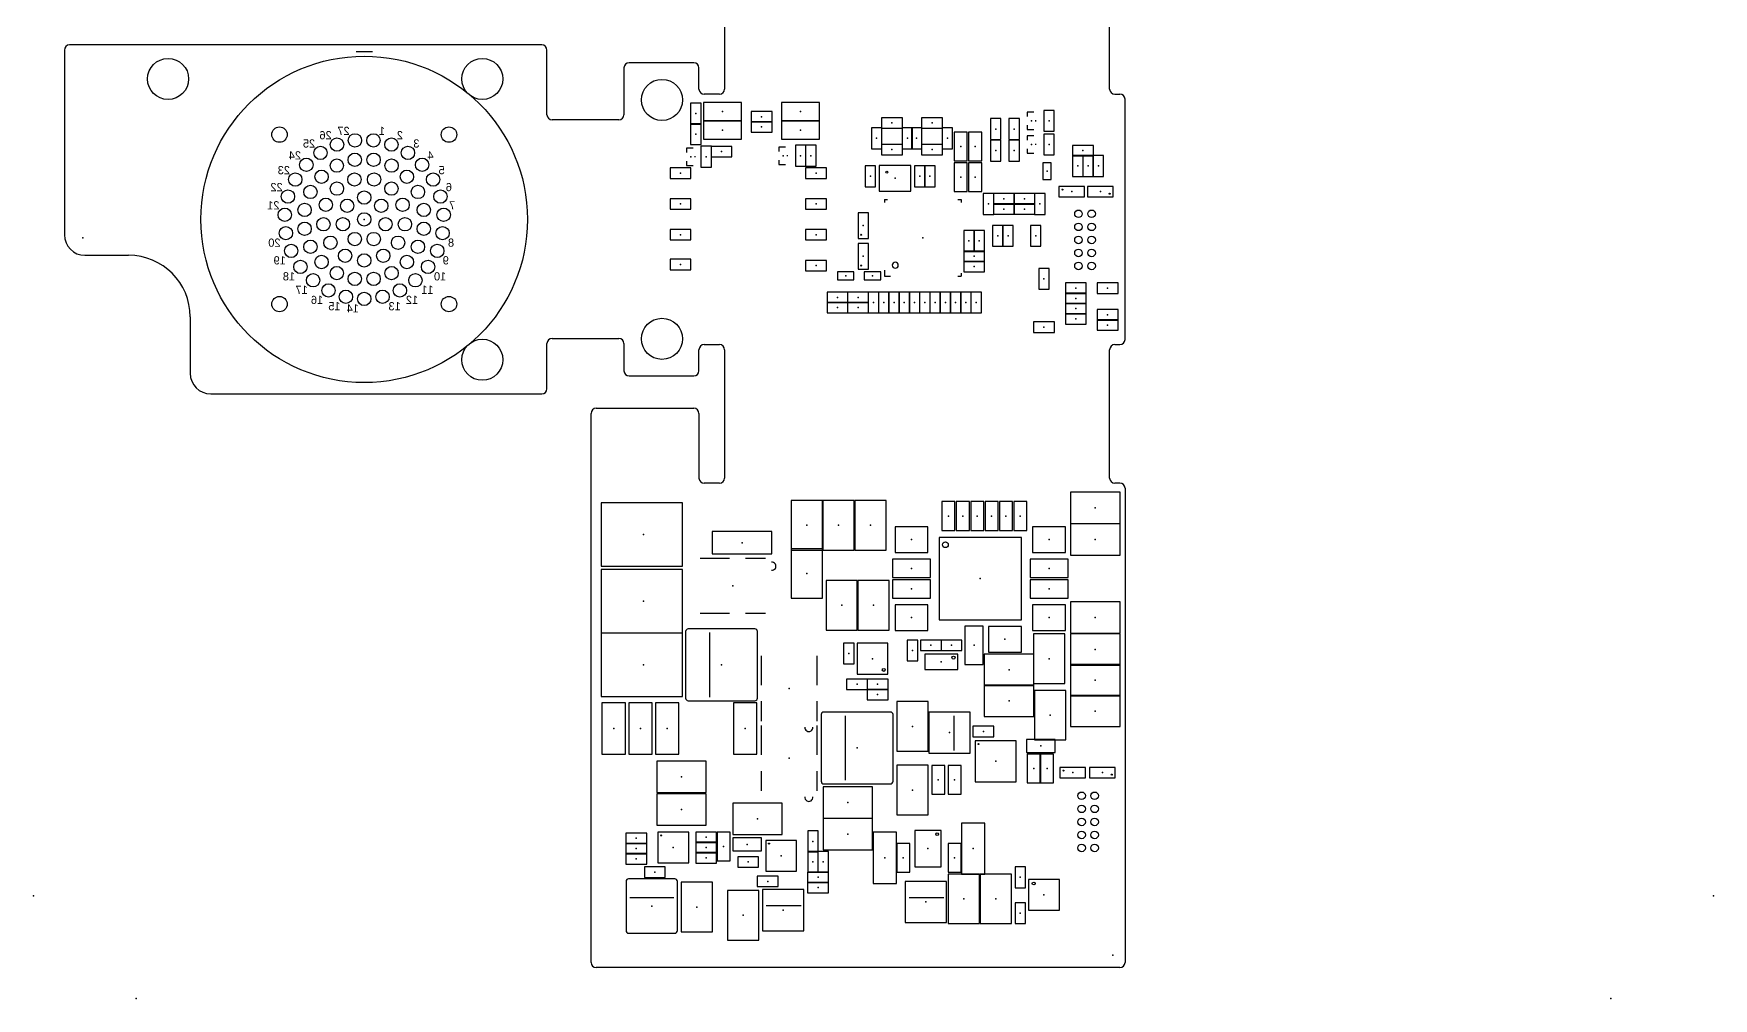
# Model space of a CAD drawing. Extents: x 5 to 169, y 5 to 191.
# Drawn here: x 5 to 168.6, y 5 to 99 of the extents above; entities that cross this region are included whole.
import ezdxf

# ---------------------------------------------------------------- set-up
doc = ezdxf.new("R2010")
doc.units = 0
for name, color, linetype in [('17', 82, 'CONTINUOUS'), ('20', 7, 'CONTINUOUS'), ('22', 253, 'CONTINUOUS'), ('24', 7, 'CONTINUOUS')]:
    doc.layers.add(name, color=color, linetype=linetype)

# ---------------------------------------------------------------- blocks, each defined once
blk = doc.blocks.new('ROUNDP')
blk.add_circle((0, 0), 0.5)

msp = doc.modelspace()

# ---------------------------------------------------------------- linework, layer by layer
at = {"layer": '20'}
for p, q in [((72.3, 102.1), (72.3, 93.6)), ((109.8, 93.6), (109.8, 102.1)), ((8, 97.4), (8, 79.4)), ((54.5, 97.9), (8.5, 97.9)), ((55, 91.1), (55, 97.4)), ((62.5, 95.658), (62.5, 91.1)), ((69.3, 96.158), (63, 96.158)), ((69.8, 93.6), (69.8, 95.658)), ((71.8, 93.1), (70.3, 93.1)), ((110.3, 93.1), (110.8, 93.1)), ((111.3, 69.2), (111.3, 92.6)), ((62, 90.6), (55.5, 90.6)), ((10, 77.4), (14.252, 77.4)), ((20.252, 71.4), (20.252, 65.9)), ((55, 64.4), (55, 68.8)), ((55.5, 69.3), (62, 69.3)), ((62.5, 68.8), (62.5, 66.142)), ((69.8, 66.142), (69.8, 68.2)), ((70.3, 68.7), (71.8, 68.7)), ((72.3, 68.2), (72.3, 55.7)), ((109.8, 55.7), (109.8, 68.2)), ((110.3, 68.7), (110.8, 68.7)), ((63, 65.642), (69.3, 65.642)), ((22.252, 63.9), (54.5, 63.9)), ((59.8, 62.5), (69.3, 62.5)), ((59.3, 8.5), (59.3, 62)), ((69.8, 62), (69.8, 55.7)), ((71.8, 55.2), (70.3, 55.2)), ((110.8, 55.2), (110.3, 55.2)), ((111.3, 54.7), (111.3, 8.5)), ((110.8, 8), (59.8, 8))]:
    msp.add_line(p, q, dxfattribs=at)
for centre, radius in [((18.1, 94.578), 2), ((48.7, 94.578), 2), ((66.2, 92.538), 2), ((106.765, 81.44), 0.37), ((108.035, 81.44), 0.37), ((106.765, 80.17), 0.37), ((108.035, 80.17), 0.37), ((106.765, 78.9), 0.37), ((108.035, 78.9), 0.37), ((106.765, 77.63), 0.37), ((108.035, 77.63), 0.37), ((106.765, 76.36), 0.37), ((108.035, 76.36), 0.37), ((66.2, 69.262), 2), ((48.7, 67.222), 2), ((107.065, 24.74), 0.37), ((108.335, 24.74), 0.37), ((107.065, 23.47), 0.37), ((108.335, 23.47), 0.37), ((107.065, 22.2), 0.37), ((107.065, 20.93), 0.37), ((108.335, 22.2), 0.37), ((108.335, 20.93), 0.37), ((107.065, 19.66), 0.37), ((108.335, 19.66), 0.37)]:
    msp.add_circle(centre, radius, dxfattribs=at)
for centre, radius, start, end in [((8.5, 97.4), 0.5, 90, 180), ((54.5, 97.4), 0.5, 0, 90), ((63, 95.658), 0.5, 90, 180), ((69.3, 95.658), 0.5, 0, 90), ((70.3, 93.6), 0.5, 180, 270), ((71.8, 93.6), 0.5, 270, 0), ((110.3, 93.6), 0.5, 180, 270), ((110.8, 92.6), 0.5, 0, 90), ((55.5, 91.1), 0.5, 180, 270), ((62, 91.1), 0.5, 270, 0), ((10, 79.4), 2, 180, 270), ((14.252, 71.4), 6, 0, 90), ((55.5, 68.8), 0.5, 90, 180), ((62, 68.8), 0.5, 0, 90), ((110.8, 69.2), 0.5, 270, 0), ((70.3, 68.2), 0.5, 90, 180), ((71.8, 68.2), 0.5, 0, 90), ((110.3, 68.2), 0.5, 90, 180), ((22.252, 65.9), 2, 180, 270), ((63, 66.142), 0.5, 180, 270), ((69.3, 66.142), 0.5, 270, 0), ((54.5, 64.4), 0.5, 270, 0), ((59.8, 62), 0.5, 90, 180), ((69.3, 62), 0.5, 0, 90), ((70.3, 55.7), 0.5, 180, 270), ((71.8, 55.7), 0.5, 270, 0), ((110.3, 55.7), 0.5, 180, 270), ((110.8, 54.7), 0.5, 0, 90), ((59.8, 8.5), 0.5, 180, 270), ((110.8, 8.5), 0.5, 270, 0)]:
    msp.add_arc(centre, radius, start, end, dxfattribs=at)
at = {"layer": '22'}
for p, q in [((38, 97.215), (36.4, 97.215)), ((68.992, 92.216), (68.992, 90.184)), ((70.008, 92.216), (68.992, 92.216)), ((70.008, 90.184), (70.008, 92.216)), ((73.9542, 92.289), (70.2458, 92.289)), ((70.2458, 92.289), (70.2458, 90.511)), ((73.9542, 90.511), (73.9542, 92.289)), ((81.5542, 92.289), (77.8458, 92.289)), ((77.8458, 92.289), (77.8458, 90.511)), ((81.5542, 90.511), (81.5542, 92.289)), ((70.008, 90.216), (68.992, 90.216)), ((68.992, 90.216), (68.992, 88.184)), ((68.992, 90.184), (70.008, 90.184)), ((70.008, 88.184), (70.008, 90.216)), ((70.2458, 90.511), (73.9542, 90.511)), ((73.9542, 90.489), (70.2458, 90.489)), ((70.2458, 90.489), (70.2458, 88.711)), ((73.9542, 88.711), (73.9542, 90.489)), ((76.916, 91.408), (74.884, 91.408)), ((74.884, 91.408), (74.884, 90.392)), ((76.916, 90.408), (74.884, 90.408)), ((74.884, 90.408), (74.884, 89.392)), ((74.884, 90.392), (76.916, 90.392)), ((76.916, 90.392), (76.916, 91.408)), ((76.916, 89.392), (76.916, 90.408)), ((77.8458, 90.511), (81.5542, 90.511)), ((81.5542, 90.489), (77.8458, 90.489)), ((77.8458, 90.489), (77.8458, 88.711)), ((81.5542, 88.711), (81.5542, 90.489)), ((89.616, 90.808), (87.584, 90.808)), ((87.584, 90.808), (87.584, 89.792)), ((89.616, 89.792), (89.616, 90.808)), ((93.516, 90.808), (91.484, 90.808)), ((91.484, 90.808), (91.484, 89.792)), ((93.516, 89.792), (93.516, 90.808)), ((98.192, 90.716), (98.192, 88.684)), ((99.208, 90.716), (98.192, 90.716)), ((99.208, 88.684), (99.208, 90.716)), ((101.008, 90.716), (99.992, 90.716)), ((99.992, 90.716), (99.992, 88.684)), ((101.008, 88.684), (101.008, 90.716)), ((102.425, 91.35), (101.775, 91.35)), ((101.775, 91.35), (101.775, 90.918)), ((101.775, 90.082), (101.775, 89.65)), ((102.625, 90.448), (102.625, 90.552)), ((104.408, 91.516), (103.392, 91.516)), ((103.392, 91.516), (103.392, 89.484)), ((104.408, 89.484), (104.408, 91.516)), ((70.2458, 88.711), (73.9542, 88.711)), ((74.884, 89.392), (76.916, 89.392)), ((77.8458, 88.711), (81.5542, 88.711)), ((87.608, 89.816), (86.592, 89.816)), ((86.592, 89.816), (86.592, 87.784)), ((87.584, 89.792), (89.616, 89.792)), ((87.608, 87.784), (87.608, 89.816)), ((89.592, 89.816), (89.592, 87.784)), ((90.608, 89.816), (89.592, 89.816)), ((91.508, 89.816), (90.492, 89.816)), ((90.492, 89.816), (90.492, 87.784)), ((90.608, 87.784), (90.608, 89.816)), ((91.484, 89.792), (93.516, 89.792)), ((91.508, 87.784), (91.508, 89.816)), ((93.492, 89.816), (93.492, 87.784)), ((94.508, 89.816), (93.492, 89.816)), ((94.508, 87.784), (94.508, 89.816)), ((94.665, 89.397), (94.665, 86.603)), ((95.935, 89.397), (94.665, 89.397)), ((95.935, 86.603), (95.935, 89.397)), ((96.065, 89.397), (96.065, 86.603)), ((97.335, 89.397), (96.065, 89.397)), ((97.335, 86.603), (97.335, 89.397)), ((98.192, 88.684), (99.208, 88.684)), ((98.192, 88.616), (98.192, 86.584)), ((99.208, 88.616), (98.192, 88.616)), ((99.208, 86.584), (99.208, 88.616)), ((99.992, 88.684), (101.008, 88.684)), ((99.992, 88.616), (99.992, 86.584)), ((101.008, 88.616), (99.992, 88.616)), ((101.008, 86.584), (101.008, 88.616)), ((101.775, 89.65), (102.425, 89.65)), ((102.425, 89.05), (101.775, 89.05)), ((101.775, 89.05), (101.775, 88.618)), ((103.392, 89.484), (104.408, 89.484)), ((104.408, 89.216), (103.392, 89.216)), ((103.392, 89.216), (103.392, 87.184)), ((104.408, 87.184), (104.408, 89.216)), ((69.225, 87.85), (68.575, 87.85)), ((68.575, 87.85), (68.575, 87.418)), ((68.992, 88.184), (70.008, 88.184)), ((69.425, 86.948), (69.425, 87.052)), ((71.008, 88.016), (69.992, 88.016)), ((69.992, 88.016), (69.992, 85.984)), ((73.016, 88.008), (70.984, 88.008)), ((70.984, 88.008), (70.984, 86.992)), ((70.984, 86.992), (73.016, 86.992)), ((71.008, 85.984), (71.008, 88.016)), ((73.016, 86.992), (73.016, 88.008)), ((78.225, 87.95), (77.575, 87.95)), ((77.575, 87.95), (77.575, 87.518)), ((78.425, 87.048), (78.425, 87.152)), ((80.208, 88.116), (79.192, 88.116)), ((79.192, 88.116), (79.192, 86.084)), ((81.208, 88.116), (80.192, 88.116)), ((80.192, 88.116), (80.192, 86.084)), ((80.208, 86.084), (80.208, 88.116)), ((81.208, 86.084), (81.208, 88.116)), ((86.592, 87.784), (87.608, 87.784)), ((89.616, 88.208), (87.584, 88.208)), ((87.584, 88.208), (87.584, 87.192)), ((87.584, 87.192), (89.616, 87.192)), ((89.592, 87.784), (90.608, 87.784)), ((89.616, 87.192), (89.616, 88.208)), ((90.492, 87.784), (91.508, 87.784)), ((93.516, 88.208), (91.484, 88.208)), ((91.484, 88.208), (91.484, 87.192)), ((91.484, 87.192), (93.516, 87.192)), ((93.492, 87.784), (94.508, 87.784)), ((93.516, 87.192), (93.516, 88.208)), ((101.775, 87.782), (101.775, 87.35)), ((101.775, 87.35), (102.425, 87.35)), ((102.625, 88.148), (102.625, 88.252)), ((103.392, 87.184), (104.408, 87.184)), ((108.216, 88.108), (106.184, 88.108)), ((106.184, 88.108), (106.184, 87.092)), ((106.184, 87.092), (108.216, 87.092)), ((107.208, 87.116), (106.192, 87.116)), ((106.192, 87.116), (106.192, 85.084)), ((107.192, 87.116), (107.192, 85.084)), ((108.208, 87.116), (107.192, 87.116)), ((107.208, 85.084), (107.208, 87.116)), ((109.208, 87.116), (108.192, 87.116)), ((108.192, 87.116), (108.192, 85.084)), ((108.208, 85.084), (108.208, 87.116)), ((108.216, 87.092), (108.216, 88.108)), ((109.208, 85.084), (109.208, 87.116)), ((69.016, 85.908), (66.984, 85.908)), ((66.984, 85.908), (66.984, 84.892)), ((68.575, 86.582), (68.575, 86.15)), ((68.575, 86.15), (69.225, 86.15)), ((69.016, 84.892), (69.016, 85.908)), ((69.992, 85.984), (71.008, 85.984)), ((77.575, 86.682), (77.575, 86.25)), ((77.575, 86.25), (78.225, 86.25)), ((79.192, 86.084), (80.208, 86.084)), ((82.216, 85.908), (80.184, 85.908)), ((80.184, 85.908), (80.184, 84.892)), ((80.192, 86.084), (81.208, 86.084)), ((82.216, 84.892), (82.216, 85.908)), ((87.008, 86.116), (85.992, 86.116)), ((85.992, 86.116), (85.992, 84.084)), ((87.008, 84.084), (87.008, 86.116)), ((90.45, 86.15), (87.35, 86.15)), ((87.35, 86.15), (87.35, 83.65)), ((90.45, 83.65), (90.45, 86.15)), ((91.808, 86.116), (90.792, 86.116)), ((90.792, 86.116), (90.792, 84.084)), ((91.792, 86.116), (91.792, 84.084)), ((92.808, 86.116), (91.792, 86.116)), ((91.808, 84.084), (91.808, 86.116)), ((92.808, 84.084), (92.808, 86.116)), ((94.665, 86.603), (95.935, 86.603)), ((94.665, 86.397), (94.665, 83.603)), ((95.935, 86.397), (94.665, 86.397)), ((95.935, 83.603), (95.935, 86.397)), ((96.065, 86.603), (97.335, 86.603)), ((96.065, 86.397), (96.065, 83.603)), ((97.335, 86.397), (96.065, 86.397)), ((97.335, 83.603), (97.335, 86.397)), ((98.192, 86.584), (99.208, 86.584)), ((99.992, 86.584), (101.008, 86.584)), ((104.1, 86.4), (103.3, 86.4)), ((103.3, 86.4), (103.3, 84.8)), ((104.1, 84.8), (104.1, 86.4)), ((106.192, 85.084), (107.208, 85.084)), ((107.192, 85.084), (108.208, 85.084)), ((108.192, 85.084), (109.208, 85.084)), ((66.984, 84.892), (69.016, 84.892)), ((80.184, 84.892), (82.216, 84.892)), ((85.992, 84.084), (87.008, 84.084)), ((87.35, 83.65), (90.45, 83.65)), ((90.792, 84.084), (91.808, 84.084)), ((91.792, 84.084), (92.808, 84.084)), ((94.665, 83.603), (95.935, 83.603)), ((96.065, 83.603), (97.335, 83.603)), ((103.3, 84.8), (104.1, 84.8)), ((107.35, 84.1), (104.85, 84.1)), ((104.85, 84.1), (104.85, 83.1)), ((107.35, 83.1), (107.35, 84.1)), ((110.15, 84.1), (107.65, 84.1)), ((107.65, 84.1), (107.65, 83.1)), ((110.15, 83.1), (110.15, 84.1)), ((69.016, 82.908), (66.984, 82.908)), ((66.984, 82.908), (66.984, 81.892)), ((66.984, 81.892), (69.016, 81.892)), ((69.016, 81.892), (69.016, 82.908)), ((82.216, 82.908), (80.184, 82.908)), ((80.184, 82.908), (80.184, 81.892)), ((80.184, 81.892), (82.216, 81.892)), ((82.216, 81.892), (82.216, 82.908)), ((87.8662, 82.8338), (87.8662, 82.529)), ((87.8662, 82.8338), (88.171, 82.8338)), ((95.029, 82.8338), (95.3338, 82.8338)), ((95.3338, 82.8338), (95.3338, 82.529)), ((98.508, 83.416), (97.492, 83.416)), ((97.492, 83.416), (97.492, 81.384)), ((100.516, 83.408), (98.484, 83.408)), ((98.484, 83.408), (98.484, 82.392)), ((100.516, 82.408), (98.484, 82.408)), ((98.484, 82.408), (98.484, 81.392)), ((98.484, 82.392), (100.516, 82.392)), ((98.508, 81.384), (98.508, 83.416)), ((102.516, 83.408), (100.484, 83.408)), ((100.484, 83.408), (100.484, 82.392)), ((102.516, 82.408), (100.484, 82.408)), ((100.484, 82.408), (100.484, 81.392)), ((100.484, 82.392), (102.516, 82.392)), ((100.516, 82.392), (100.516, 83.408)), ((100.516, 81.392), (100.516, 82.408)), ((103.508, 83.416), (102.492, 83.416)), ((102.492, 83.416), (102.492, 81.384)), ((102.516, 82.392), (102.516, 83.408)), ((102.516, 81.392), (102.516, 82.408)), ((103.508, 81.384), (103.508, 83.416)), ((104.85, 83.1), (107.35, 83.1)), ((107.65, 83.1), (110.15, 83.1)), ((85.3, 81.55), (85.3, 79.05)), ((86.3, 81.55), (85.3, 81.55)), ((86.3, 79.05), (86.3, 81.55)), ((97.492, 81.384), (98.508, 81.384)), ((99.408, 80.316), (98.392, 80.316)), ((98.392, 80.316), (98.392, 78.284)), ((98.484, 81.392), (100.516, 81.392)), ((99.392, 80.316), (99.392, 78.284)), ((100.408, 80.316), (99.392, 80.316)), ((99.408, 78.284), (99.408, 80.316)), ((100.408, 78.284), (100.408, 80.316)), ((100.484, 81.392), (102.516, 81.392)), ((103.108, 80.316), (102.092, 80.316)), ((102.092, 80.316), (102.092, 78.284)), ((102.492, 81.384), (103.508, 81.384)), ((103.108, 78.284), (103.108, 80.316)), ((69.016, 79.908), (66.984, 79.908)), ((66.984, 79.908), (66.984, 78.892)), ((66.984, 78.892), (69.016, 78.892)), ((69.016, 78.892), (69.016, 79.908)), ((82.216, 79.908), (80.184, 79.908)), ((80.184, 79.908), (80.184, 78.892)), ((80.184, 78.892), (82.216, 78.892)), ((82.216, 78.892), (82.216, 79.908)), ((85.3, 79.05), (86.3, 79.05)), ((85.3, 78.55), (85.3, 76.05)), ((86.3, 78.55), (85.3, 78.55)), ((86.3, 76.05), (86.3, 78.55)), ((96.608, 79.816), (95.592, 79.816)), ((95.592, 79.816), (95.592, 77.784)), ((96.592, 79.816), (96.592, 77.784)), ((97.608, 79.816), (96.592, 79.816)), ((96.608, 77.784), (96.608, 79.816)), ((97.608, 77.784), (97.608, 79.816)), ((69.016, 77.008), (66.984, 77.008)), ((66.984, 77.008), (66.984, 75.992)), ((69.016, 75.992), (69.016, 77.008)), ((82.216, 76.908), (80.184, 76.908)), ((80.184, 76.908), (80.184, 75.892)), ((82.216, 75.892), (82.216, 76.908)), ((97.616, 77.808), (95.584, 77.808)), ((95.584, 77.808), (95.584, 76.792)), ((95.592, 77.784), (96.608, 77.784)), ((96.592, 77.784), (97.608, 77.784)), ((97.616, 76.792), (97.616, 77.808)), ((98.392, 78.284), (99.408, 78.284)), ((99.392, 78.284), (100.408, 78.284)), ((102.092, 78.284), (103.108, 78.284)), ((66.984, 75.992), (69.016, 75.992)), ((80.184, 75.892), (82.216, 75.892)), ((83.3, 75.8), (83.3, 75)), ((84.9, 75.8), (83.3, 75.8)), ((84.9, 75), (84.9, 75.8)), ((85.3, 76.05), (86.3, 76.05)), ((87.5, 75.8), (85.9, 75.8)), ((85.9, 75.8), (85.9, 75)), ((87.5, 75), (87.5, 75.8)), ((87.8662, 75.9504), (87.8662, 75.3662)), ((87.8662, 75.3662), (88.4504, 75.3662)), ((95.029, 75.3662), (95.3338, 75.3662)), ((95.3338, 75.671), (95.3338, 75.3662)), ((97.616, 76.808), (95.584, 76.808)), ((95.584, 76.808), (95.584, 75.792)), ((95.584, 76.792), (97.616, 76.792)), ((95.584, 75.792), (97.616, 75.792)), ((97.616, 75.792), (97.616, 76.808)), ((103.908, 76.116), (102.892, 76.116)), ((102.892, 76.116), (102.892, 74.084)), ((103.908, 74.084), (103.908, 76.116)), ((84.316, 73.808), (82.284, 73.808)), ((82.284, 73.808), (82.284, 72.792)), ((83.3, 75), (84.9, 75)), ((86.316, 73.808), (84.284, 73.808)), ((84.284, 73.808), (84.284, 72.792)), ((84.316, 72.792), (84.316, 73.808)), ((85.9, 75), (87.5, 75)), ((86.292, 73.816), (86.292, 71.784)), ((87.308, 73.816), (86.292, 73.816)), ((86.316, 72.792), (86.316, 73.808)), ((88.308, 73.816), (87.292, 73.816)), ((87.292, 73.816), (87.292, 71.784)), ((87.308, 71.784), (87.308, 73.816)), ((88.292, 73.816), (88.292, 71.784)), ((89.308, 73.816), (88.292, 73.816)), ((88.308, 71.784), (88.308, 73.816)), ((89.292, 73.816), (89.292, 71.784)), ((90.308, 73.816), (89.292, 73.816)), ((89.308, 71.784), (89.308, 73.816)), ((90.292, 73.816), (90.292, 71.784)), ((91.308, 73.816), (90.292, 73.816)), ((90.308, 71.784), (90.308, 73.816)), ((92.308, 73.816), (91.292, 73.816)), ((91.292, 73.816), (91.292, 71.784)), ((91.308, 71.784), (91.308, 73.816)), ((92.292, 73.816), (92.292, 71.784)), ((93.308, 73.816), (92.292, 73.816)), ((92.308, 71.784), (92.308, 73.816)), ((93.292, 73.816), (93.292, 71.784)), ((94.308, 73.816), (93.292, 73.816)), ((93.308, 71.784), (93.308, 73.816)), ((95.308, 73.816), (94.292, 73.816)), ((94.292, 73.816), (94.292, 71.784)), ((94.308, 71.784), (94.308, 73.816)), ((96.308, 73.816), (95.292, 73.816)), ((95.292, 73.816), (95.292, 71.784)), ((95.308, 71.784), (95.308, 73.816)), ((96.292, 73.816), (96.292, 71.784)), ((97.308, 73.816), (96.292, 73.816)), ((96.308, 71.784), (96.308, 73.816)), ((97.308, 71.784), (97.308, 73.816)), ((102.892, 74.084), (103.908, 74.084)), ((107.516, 74.708), (105.484, 74.708)), ((105.484, 74.708), (105.484, 73.692)), ((107.516, 73.708), (105.484, 73.708)), ((105.484, 73.708), (105.484, 72.692)), ((105.484, 73.692), (107.516, 73.692)), ((107.516, 73.692), (107.516, 74.708)), ((107.516, 72.692), (107.516, 73.708)), ((110.616, 74.708), (108.584, 74.708)), ((108.584, 74.708), (108.584, 73.692)), ((108.584, 73.692), (110.616, 73.692)), ((110.616, 73.692), (110.616, 74.708)), ((84.316, 72.808), (82.284, 72.808)), ((82.284, 72.808), (82.284, 71.792)), ((82.284, 72.792), (84.316, 72.792)), ((86.316, 72.808), (84.284, 72.808)), ((84.284, 72.808), (84.284, 71.792)), ((84.284, 72.792), (86.316, 72.792)), ((84.316, 71.792), (84.316, 72.808)), ((86.316, 71.792), (86.316, 72.808)), ((107.516, 72.708), (105.484, 72.708)), ((105.484, 72.708), (105.484, 71.692)), ((105.484, 72.692), (107.516, 72.692)), ((107.516, 71.692), (107.516, 72.708)), ((110.616, 72.108), (108.584, 72.108)), ((108.584, 72.108), (108.584, 71.092)), ((110.616, 71.092), (110.616, 72.108)), ((82.284, 71.792), (84.316, 71.792)), ((84.284, 71.792), (86.316, 71.792)), ((86.292, 71.784), (87.308, 71.784)), ((87.292, 71.784), (88.308, 71.784)), ((88.292, 71.784), (89.308, 71.784)), ((89.292, 71.784), (90.308, 71.784)), ((90.292, 71.784), (91.308, 71.784)), ((91.292, 71.784), (92.308, 71.784)), ((92.292, 71.784), (93.308, 71.784)), ((93.292, 71.784), (94.308, 71.784)), ((94.292, 71.784), (95.308, 71.784)), ((95.292, 71.784), (96.308, 71.784)), ((96.292, 71.784), (97.308, 71.784)), ((104.416, 70.908), (102.384, 70.908)), ((102.384, 70.908), (102.384, 69.892)), ((104.416, 69.892), (104.416, 70.908)), ((107.516, 71.708), (105.484, 71.708)), ((105.484, 71.708), (105.484, 70.692)), ((105.484, 71.692), (107.516, 71.692)), ((105.484, 70.692), (107.516, 70.692)), ((107.516, 70.692), (107.516, 71.708)), ((110.616, 71.108), (108.584, 71.108)), ((108.584, 71.108), (108.584, 70.092)), ((108.584, 71.092), (110.616, 71.092)), ((110.616, 70.092), (110.616, 71.108)), ((102.384, 69.892), (104.416, 69.892)), ((108.584, 70.092), (110.616, 70.092)), ((110.813, 54.324), (105.987, 54.324)), ((105.987, 54.324), (105.987, 51.276)), ((110.813, 51.276), (110.813, 54.324)), ((68.21, 53.2956), (60.2725, 53.2956)), ((60.2725, 53.2956), (60.2725, 47.1044)), ((68.21, 47.1044), (68.21, 53.2956)), ((81.824, 53.513), (78.776, 53.513)), ((78.776, 53.513), (78.776, 48.687)), ((81.824, 48.687), (81.824, 53.513)), ((84.924, 53.513), (81.876, 53.513)), ((81.876, 53.513), (81.876, 48.687)), ((84.924, 48.687), (84.924, 53.513)), ((88.024, 53.513), (84.976, 53.513)), ((84.976, 53.513), (84.976, 48.687)), ((88.024, 48.687), (88.024, 53.513)), ((94.735, 53.397), (93.465, 53.397)), ((93.465, 53.397), (93.465, 50.603)), ((94.735, 50.603), (94.735, 53.397)), ((96.135, 53.397), (94.865, 53.397)), ((94.865, 53.397), (94.865, 50.603)), ((96.135, 50.603), (96.135, 53.397)), ((97.535, 53.397), (96.265, 53.397)), ((96.265, 53.397), (96.265, 50.603)), ((97.535, 50.603), (97.535, 53.397)), ((98.935, 53.397), (97.665, 53.397)), ((97.665, 53.397), (97.665, 50.603)), ((98.935, 50.603), (98.935, 53.397)), ((100.335, 53.397), (99.065, 53.397)), ((99.065, 53.397), (99.065, 50.603)), ((100.335, 50.603), (100.335, 53.397)), ((101.735, 53.397), (100.465, 53.397)), ((100.465, 53.397), (100.465, 50.603)), ((101.735, 50.603), (101.735, 53.397)), ((88.9, 50.95), (88.9, 48.45)), ((92.1, 50.95), (88.9, 50.95)), ((92.1, 48.45), (92.1, 50.95)), ((102.3, 50.95), (102.3, 48.45)), ((105.5, 50.95), (102.3, 50.95)), ((105.5, 48.45), (105.5, 50.95)), ((105.987, 51.276), (110.813, 51.276)), ((110.813, 51.224), (105.987, 51.224)), ((105.987, 51.224), (105.987, 48.176)), ((110.813, 48.176), (110.813, 51.224)), ((76.9, 50.5), (71.1, 50.5)), ((71.1, 50.5), (71.1, 48.3)), ((76.9, 48.3), (76.9, 50.5)), ((93.2, 49.9), (93.2, 41.9)), ((101.2, 49.9), (93.2, 49.9)), ((93.465, 50.603), (94.735, 50.603)), ((94.865, 50.603), (96.135, 50.603)), ((96.265, 50.603), (97.535, 50.603)), ((97.665, 50.603), (98.935, 50.603)), ((99.065, 50.603), (100.335, 50.603)), ((100.465, 50.603), (101.735, 50.603)), ((101.2, 41.9), (101.2, 49.9)), ((69.925, 47.8924), (72.7698, 47.8924)), ((71.1, 48.3), (76.9, 48.3)), ((74.3446, 47.8924), (76.275, 47.8924)), ((78.776, 48.813), (78.776, 43.987)), ((81.824, 48.813), (78.776, 48.813)), ((78.776, 48.687), (81.824, 48.687)), ((81.824, 43.987), (81.824, 48.813)), ((81.876, 48.687), (84.924, 48.687)), ((84.976, 48.687), (88.024, 48.687)), ((92.3542, 47.789), (88.6458, 47.789)), ((88.6458, 47.789), (88.6458, 46.011)), ((88.9, 48.45), (92.1, 48.45)), ((92.3542, 46.011), (92.3542, 47.789)), ((105.7542, 47.789), (102.0458, 47.789)), ((102.0458, 47.789), (102.0458, 46.011)), ((102.3, 48.45), (105.5, 48.45)), ((105.7542, 46.011), (105.7542, 47.789)), ((105.987, 48.176), (110.813, 48.176)), ((60.2725, 47.1044), (68.21, 47.1044)), ((68.21, 46.7956), (60.2725, 46.7956)), ((60.2725, 46.7956), (60.2725, 40.6044)), ((68.21, 40.6044), (68.21, 46.7956)), ((88.6458, 46.011), (92.3542, 46.011)), ((102.0458, 46.011), (105.7542, 46.011)), ((85.224, 45.713), (82.176, 45.713)), ((82.176, 45.713), (82.176, 40.887)), ((85.224, 40.887), (85.224, 45.713)), ((88.324, 45.713), (85.276, 45.713)), ((85.276, 45.713), (85.276, 40.887)), ((88.324, 40.887), (88.324, 45.713)), ((92.3542, 45.789), (88.6458, 45.789)), ((88.6458, 45.789), (88.6458, 44.011)), ((92.3542, 44.011), (92.3542, 45.789)), ((105.7542, 45.789), (102.0458, 45.789)), ((102.0458, 45.789), (102.0458, 44.011)), ((105.7542, 44.011), (105.7542, 45.789)), ((78.776, 43.987), (81.824, 43.987)), ((88.6458, 44.011), (92.3542, 44.011)), ((88.9, 43.35), (88.9, 40.85)), ((92.1, 43.35), (88.9, 43.35)), ((92.1, 40.85), (92.1, 43.35)), ((102.0458, 44.011), (105.7542, 44.011)), ((102.3, 43.35), (102.3, 40.85)), ((105.5, 43.35), (102.3, 43.35)), ((105.5, 40.85), (105.5, 43.35)), ((110.813, 43.624), (105.987, 43.624)), ((105.987, 43.624), (105.987, 40.576)), ((110.813, 40.576), (110.813, 43.624)), ((75.246, 41), (68.754, 41)), ((72.7698, 42.5076), (69.925, 42.5076)), ((76.275, 42.5076), (74.3446, 42.5076)), ((93.2, 41.9), (101.2, 41.9)), ((95.711, 41.2542), (95.711, 37.5458)), ((97.489, 41.2542), (95.711, 41.2542)), ((97.489, 37.5458), (97.489, 41.2542)), ((98, 41.25), (98, 38.75)), ((101.2, 41.25), (98, 41.25)), ((101.2, 38.75), (101.2, 41.25)), ((60.2725, 40.6044), (68.21, 40.6044)), ((68.21, 40.5956), (60.2725, 40.5956)), ((60.2725, 40.5956), (60.2725, 34.4044)), ((68.21, 34.4044), (68.21, 40.5956)), ((68.5, 40.746), (68.5, 34.254)), ((70.86, 34.36), (70.86, 40.64)), ((75.5, 34.254), (75.5, 40.746)), ((82.176, 40.887), (85.224, 40.887)), ((84.908, 39.616), (83.892, 39.616)), ((83.892, 39.616), (83.892, 37.584)), ((84.908, 37.584), (84.908, 39.616)), ((88.2, 39.6), (85.2, 39.6)), ((85.2, 39.6), (85.2, 36.6)), ((85.276, 40.887), (88.324, 40.887)), ((88.2, 36.6), (88.2, 39.6)), ((88.9, 40.85), (92.1, 40.85)), ((90.092, 39.916), (90.092, 37.884)), ((91.108, 39.916), (90.092, 39.916)), ((91.108, 37.884), (91.108, 39.916)), ((93.416, 39.908), (91.384, 39.908)), ((91.384, 39.908), (91.384, 38.892)), ((95.416, 39.908), (93.384, 39.908)), ((93.384, 39.908), (93.384, 38.892)), ((93.416, 38.892), (93.416, 39.908)), ((95.416, 38.892), (95.416, 39.908)), ((102.3, 40.85), (105.5, 40.85)), ((105.424, 40.513), (102.376, 40.513)), ((102.376, 40.513), (102.376, 35.687)), ((105.424, 35.687), (105.424, 40.513)), ((105.987, 40.576), (110.813, 40.576)), ((110.813, 40.524), (105.987, 40.524)), ((105.987, 40.524), (105.987, 37.476)), ((110.813, 37.476), (110.813, 40.524)), ((75.9076, 35.5302), (75.9076, 38.375)), ((81.2924, 38.375), (81.2924, 35.5302)), ((90.092, 37.884), (91.108, 37.884)), ((91.384, 38.892), (93.416, 38.892)), ((95, 38.55), (91.8, 38.55)), ((91.8, 38.55), (91.8, 37.05)), ((91.8, 38.35), (91.8, 37.26)), ((93.384, 38.892), (95.416, 38.892)), ((95, 37.05), (95, 38.55)), ((102.413, 38.524), (97.587, 38.524)), ((97.587, 38.524), (97.587, 35.476)), ((98, 38.75), (101.2, 38.75)), ((102.413, 35.476), (102.413, 38.524)), ((83.892, 37.584), (84.908, 37.584)), ((86.216, 36.108), (84.184, 36.108)), ((84.184, 36.108), (84.184, 35.092)), ((85.2, 36.6), (88.2, 36.6)), ((88.216, 36.108), (86.184, 36.108)), ((86.184, 36.108), (86.184, 35.092)), ((86.216, 35.092), (86.216, 36.108)), ((88.216, 35.092), (88.216, 36.108)), ((91.8, 37.05), (95, 37.05)), ((95.711, 37.5458), (97.489, 37.5458)), ((110.813, 37.524), (105.987, 37.524)), ((105.987, 37.524), (105.987, 34.476)), ((105.987, 37.476), (110.813, 37.476)), ((110.813, 34.476), (110.813, 37.524)), ((60.2725, 34.4044), (68.21, 34.4044)), ((84.184, 35.092), (86.216, 35.092)), ((88.216, 35.108), (86.184, 35.108)), ((86.184, 35.108), (86.184, 34.092)), ((86.184, 35.092), (88.216, 35.092)), ((88.216, 34.092), (88.216, 35.108)), ((102.413, 35.524), (97.587, 35.524)), ((97.587, 35.524), (97.587, 32.476)), ((97.587, 35.476), (102.413, 35.476)), ((102.376, 35.687), (105.424, 35.687)), ((102.413, 32.476), (102.413, 35.524)), ((102.476, 35.013), (102.476, 30.187)), ((105.524, 35.013), (102.476, 35.013)), ((105.524, 30.187), (105.524, 35.013)), ((110.813, 34.524), (105.987, 34.524)), ((105.987, 34.524), (105.987, 31.476)), ((105.987, 34.476), (110.813, 34.476)), ((110.813, 31.476), (110.813, 34.524)), ((62.643, 33.7892), (60.357, 33.7892)), ((60.357, 33.7892), (60.357, 28.8108)), ((62.643, 28.8108), (62.643, 33.7892)), ((65.243, 33.7892), (62.957, 33.7892)), ((62.957, 33.7892), (62.957, 28.8108)), ((65.243, 28.8108), (65.243, 33.7892)), ((67.843, 33.7892), (65.557, 33.7892)), ((65.557, 33.7892), (65.557, 28.8108)), ((67.843, 28.8108), (67.843, 33.7892)), ((68.754, 34), (75.246, 34)), ((73.157, 33.7892), (73.157, 28.8108)), ((75.443, 33.7892), (73.157, 33.7892)), ((75.443, 28.8108), (75.443, 33.7892)), ((75.9076, 32.025), (75.9076, 33.9554)), ((81.2924, 33.9554), (81.2924, 32.025)), ((88.446, 32.9), (81.954, 32.9)), ((86.184, 34.092), (88.216, 34.092)), ((89.076, 33.913), (89.076, 29.087)), ((92.124, 33.913), (89.076, 33.913)), ((92.124, 29.087), (92.124, 33.913)), ((96.2, 32.9), (92.2, 32.9)), ((92.2, 32.9), (92.2, 28.9)), ((96.2, 28.9), (96.2, 32.9)), ((75.9076, 28.7302), (75.9076, 31.575)), ((81.2924, 31.575), (81.2924, 28.7302)), ((81.7, 32.646), (81.7, 26.154)), ((84.06, 26.26), (84.06, 32.54)), ((88.7, 26.154), (88.7, 32.646)), ((94.64, 32.54), (94.64, 29.16)), ((98.516, 31.508), (96.484, 31.508)), ((96.484, 31.508), (96.484, 30.492)), ((97.587, 32.476), (102.413, 32.476)), ((98.516, 30.492), (98.516, 31.508)), ((105.987, 31.476), (110.813, 31.476)), ((96.484, 30.492), (98.516, 30.492)), ((96.7, 30.1), (96.7, 26.1)), ((100.7, 30.1), (96.7, 30.1)), ((100.7, 26.1), (100.7, 30.1)), ((104.497, 30.235), (101.703, 30.235)), ((101.703, 30.235), (101.703, 28.965)), ((102.476, 30.187), (105.524, 30.187)), ((104.497, 28.965), (104.497, 30.235)), ((60.357, 28.8108), (62.643, 28.8108)), ((62.957, 28.8108), (65.243, 28.8108)), ((65.557, 28.8108), (67.843, 28.8108)), ((70.513, 28.124), (65.687, 28.124)), ((65.687, 28.124), (65.687, 25.076)), ((70.513, 25.076), (70.513, 28.124)), ((73.157, 28.8108), (75.443, 28.8108)), ((89.076, 29.087), (92.124, 29.087)), ((92.2, 28.9), (96.2, 28.9)), ((101.703, 28.965), (104.497, 28.965)), ((101.765, 28.797), (101.765, 26.003)), ((103.035, 28.797), (101.765, 28.797)), ((103.035, 26.003), (103.035, 28.797)), ((103.065, 28.797), (103.065, 26.003)), ((104.335, 28.797), (103.065, 28.797)), ((104.335, 26.003), (104.335, 28.797)), ((75.9076, 25.225), (75.9076, 27.1554)), ((81.2924, 27.1554), (81.2924, 25.225)), ((89.076, 27.713), (89.076, 22.887)), ((92.124, 27.713), (89.076, 27.713)), ((92.124, 22.887), (92.124, 27.713)), ((92.465, 27.697), (92.465, 24.903)), ((93.735, 27.697), (92.465, 27.697)), ((93.735, 24.903), (93.735, 27.697)), ((94.065, 27.697), (94.065, 24.903)), ((95.335, 27.697), (94.065, 27.697)), ((95.335, 24.903), (95.335, 27.697)), ((107.45, 27.5), (104.95, 27.5)), ((104.95, 27.5), (104.95, 26.5)), ((104.95, 26.5), (107.45, 26.5)), ((107.45, 26.5), (107.45, 27.5)), ((110.35, 27.5), (107.85, 27.5)), ((107.85, 27.5), (107.85, 26.5)), ((107.85, 26.5), (110.35, 26.5)), ((110.35, 26.5), (110.35, 27.5)), ((65.687, 25.076), (70.513, 25.076)), ((70.513, 24.924), (65.687, 24.924)), ((65.687, 24.924), (65.687, 21.876)), ((70.513, 21.876), (70.513, 24.924)), ((86.713, 25.624), (81.887, 25.624)), ((81.887, 25.624), (81.887, 22.576)), ((81.954, 25.9), (88.446, 25.9)), ((86.713, 22.576), (86.713, 25.624)), ((92.465, 24.903), (93.735, 24.903)), ((94.065, 24.903), (95.335, 24.903)), ((96.7, 26.1), (100.7, 26.1)), ((101.765, 26.003), (103.035, 26.003)), ((103.065, 26.003), (104.335, 26.003)), ((77.913, 24.024), (73.087, 24.024)), ((73.087, 24.024), (73.087, 20.976)), ((77.913, 20.976), (77.913, 24.024)), ((65.687, 21.876), (70.513, 21.876)), ((80.392, 21.316), (80.392, 19.284)), ((81.408, 21.316), (80.392, 21.316)), ((81.408, 19.284), (81.408, 21.316)), ((81.887, 22.576), (86.713, 22.576)), ((86.713, 22.524), (81.887, 22.524)), ((81.887, 22.524), (81.887, 19.476)), ((86.713, 19.476), (86.713, 22.524)), ((89.076, 22.887), (92.124, 22.887)), ((93.375, 21.375), (90.825, 21.375)), ((90.825, 21.375), (90.825, 17.825)), ((93.375, 17.825), (93.375, 21.375)), ((95.357, 22.0892), (95.357, 17.1108)), ((97.643, 22.0892), (95.357, 22.0892)), ((97.643, 17.1108), (97.643, 22.0892)), ((64.716, 21.108), (62.684, 21.108)), ((62.684, 21.108), (62.684, 20.092)), ((64.716, 20.108), (62.684, 20.108)), ((62.684, 20.108), (62.684, 19.092)), ((62.684, 20.092), (64.716, 20.092)), ((64.716, 20.092), (64.716, 21.108)), ((64.716, 19.092), (64.716, 20.108)), ((65.8, 21.2), (65.8, 18.2)), ((68.8, 21.2), (65.8, 21.2)), ((68.8, 18.2), (68.8, 21.2)), ((71.516, 21.208), (69.484, 21.208)), ((69.484, 21.208), (69.484, 20.192)), ((71.516, 20.208), (69.484, 20.208)), ((69.484, 20.208), (69.484, 19.192)), ((69.484, 20.192), (71.516, 20.192)), ((71.516, 20.192), (71.516, 21.208)), ((71.516, 19.192), (71.516, 20.208)), ((72.835, 21.197), (71.565, 21.197)), ((71.565, 21.197), (71.565, 18.403)), ((72.835, 18.403), (72.835, 21.197)), ((73.087, 20.976), (77.913, 20.976)), ((75.897, 20.635), (73.103, 20.635)), ((73.103, 20.635), (73.103, 19.365)), ((75.897, 19.365), (75.897, 20.635)), ((76.3, 20.4), (76.3, 17.4)), ((79.3, 20.4), (76.3, 20.4)), ((79.3, 17.4), (79.3, 20.4)), ((86.757, 21.1892), (86.757, 16.2108)), ((89.043, 21.1892), (86.757, 21.1892)), ((89.043, 16.2108), (89.043, 21.1892)), ((89.065, 20.097), (89.065, 17.303)), ((90.335, 20.097), (89.065, 20.097)), ((90.335, 17.303), (90.335, 20.097)), ((94.065, 20.097), (94.065, 17.303)), ((95.335, 20.097), (94.065, 20.097)), ((95.335, 17.303), (95.335, 20.097)), ((64.716, 19.108), (62.684, 19.108)), ((62.684, 19.108), (62.684, 18.092)), ((62.684, 19.092), (64.716, 19.092)), ((62.684, 18.092), (64.716, 18.092)), ((64.716, 18.092), (64.716, 19.108)), ((65.8, 18.2), (68.8, 18.2)), ((71.516, 19.208), (69.484, 19.208)), ((69.484, 19.208), (69.484, 18.192)), ((69.484, 19.192), (71.516, 19.192)), ((69.484, 18.192), (71.516, 18.192)), ((71.516, 18.192), (71.516, 19.208)), ((71.565, 18.403), (72.835, 18.403)), ((73.103, 19.365), (75.897, 19.365)), ((75.616, 18.808), (73.584, 18.808)), ((73.584, 18.808), (73.584, 17.792)), ((75.616, 17.792), (75.616, 18.808)), ((80.392, 19.316), (80.392, 17.284)), ((81.408, 19.316), (80.392, 19.316)), ((80.392, 19.284), (81.408, 19.284)), ((82.408, 19.316), (81.392, 19.316)), ((81.392, 19.316), (81.392, 17.284)), ((81.408, 17.284), (81.408, 19.316)), ((81.887, 19.476), (86.713, 19.476)), ((82.408, 17.284), (82.408, 19.316)), ((62.7, 16.396), (62.7, 11.604)), ((67.446, 16.65), (62.954, 16.65)), ((66.516, 17.808), (64.484, 17.808)), ((64.484, 17.808), (64.484, 16.792)), ((64.484, 16.792), (66.516, 16.792)), ((66.516, 16.792), (66.516, 17.808)), ((67.7, 11.604), (67.7, 16.396)), ((73.584, 17.792), (75.616, 17.792)), ((77.516, 16.908), (75.484, 16.908)), ((75.484, 16.908), (75.484, 15.892)), ((76.3, 17.4), (79.3, 17.4)), ((77.516, 15.892), (77.516, 16.908)), ((82.416, 17.308), (80.384, 17.308)), ((80.384, 17.308), (80.384, 16.292)), ((80.392, 17.284), (81.408, 17.284)), ((81.392, 17.284), (82.408, 17.284)), ((82.416, 16.292), (82.416, 17.308)), ((89.065, 17.303), (90.335, 17.303)), ((89.9, 16.4), (89.9, 12.4)), ((93.9, 16.4), (89.9, 16.4)), ((90.825, 17.825), (93.375, 17.825)), ((93.9, 12.4), (93.9, 16.4)), ((94.065, 17.303), (95.335, 17.303)), ((97.124, 17.113), (94.076, 17.113)), ((94.076, 17.113), (94.076, 12.287)), ((95.357, 17.1108), (97.643, 17.1108)), ((97.124, 12.287), (97.124, 17.113)), ((100.224, 17.113), (97.176, 17.113)), ((97.176, 17.113), (97.176, 12.287)), ((100.224, 12.287), (100.224, 17.113)), ((101.608, 17.816), (100.592, 17.816)), ((100.592, 17.816), (100.592, 15.784)), ((101.608, 15.784), (101.608, 17.816)), ((104.9, 16.6), (101.9, 16.6)), ((101.9, 16.6), (101.9, 13.6)), ((104.9, 13.6), (104.9, 16.6)), ((63.06, 14.84), (67.34, 14.84)), ((71.124, 16.313), (68.076, 16.313)), ((68.076, 16.313), (68.076, 11.487)), ((71.124, 11.487), (71.124, 16.313)), ((75.624, 15.513), (72.576, 15.513)), ((72.576, 15.513), (72.576, 10.687)), ((75.484, 15.892), (77.516, 15.892)), ((75.624, 10.687), (75.624, 15.513)), ((76, 15.6), (76, 11.6)), ((80, 15.6), (76, 15.6)), ((80, 11.6), (80, 15.6)), ((82.416, 16.308), (80.384, 16.308)), ((80.384, 16.308), (80.384, 15.292)), ((80.384, 16.292), (82.416, 16.292)), ((80.384, 15.292), (82.416, 15.292)), ((82.416, 15.292), (82.416, 16.308)), ((86.757, 16.2108), (89.043, 16.2108)), ((90.26, 14.84), (93.64, 14.84)), ((100.592, 15.784), (101.608, 15.784)), ((76.36, 14.04), (79.74, 14.04)), ((101.608, 14.316), (100.592, 14.316)), ((100.592, 14.316), (100.592, 12.284)), ((101.608, 12.284), (101.608, 14.316)), ((101.9, 13.6), (104.9, 13.6)), ((68.076, 11.487), (71.124, 11.487)), ((76, 11.6), (80, 11.6)), ((89.9, 12.4), (93.9, 12.4)), ((94.076, 12.287), (97.124, 12.287)), ((97.176, 12.287), (100.224, 12.287)), ((100.592, 12.284), (101.608, 12.284)), ((62.954, 11.35), (67.446, 11.35)), ((72.576, 10.687), (75.624, 10.687))]:
    msp.add_line(p, q, dxfattribs=at)
for centre, radius in [((37.2, 80.9), 15.9), ((88.1, 85.5), 0.1), ((105.2, 83.8), 0.05), ((109.8, 83.4), 0.05), ((85.6, 79.4), 0.05), ((85.6, 76.4), 0.05), ((93.8, 49.2), 0.2828), ((94.59, 38.2), 0.15), ((87.8, 37), 0.1414), ((97.02, 29.78), 0.05), ((105.3, 27.2), 0.05), ((110, 26.8), 0.05), ((66.12, 20.88), 0.05), ((76.62, 20.08), 0.05), ((93, 21), 0.1414), ((102.4, 16.2), 0.1414)]:
    msp.add_circle(centre, radius, dxfattribs=at)
for centre, radius, start, end in [((88.9203, 76.433), 0.2921, 0, 180), ((88.9203, 76.433), 0.2921, 180, 0), ((76.9161, 47.105), 0.3852, 261.5, 98.5), ((68.754, 40.746), 0.254, 90, 180), ((75.246, 40.746), 0.254, 0, 90), ((68.754, 34.254), 0.254, 180, 270), ((75.246, 34.254), 0.254, 270, 0), ((81.954, 32.646), 0.254, 90, 180), ((88.446, 32.646), 0.254, 0, 90), ((80.505, 31.3839), 0.3852, 171.5, 8.5), ((80.505, 24.5839), 0.3852, 171.5, 8.5), ((81.954, 26.154), 0.254, 180, 270), ((88.446, 26.154), 0.254, 270, 0), ((62.954, 16.396), 0.254, 90, 180), ((67.446, 16.396), 0.254, 0, 90), ((62.954, 11.604), 0.254, 180, 270), ((67.446, 11.604), 0.254, 270, 0)]:
    msp.add_arc(centre, radius, start, end, dxfattribs=at)
at = {"layer": '24'}
for p in [(69.5, 91.2), (72.1, 91.4), (75.9, 90.9), (79.7, 91.4), (88.6, 90.3), (92.5, 90.3), (102.2, 90.5), (103.9, 90.5), (69.5, 89.2), (72.1, 89.6), (75.9, 89.9), (79.7, 89.6), (87.1, 88.8), (90.1, 88.8), (91, 88.8), (94, 88.8), (98.7, 89.7), (100.5, 89.7), (69, 87), (70.5, 87), (72, 87.5), (78, 87.1), (79.7, 87.1), (80.7, 87.1), (88.6, 87.7), (92.5, 87.7), (95.3, 88), (96.7, 88), (98.7, 87.6), (100.5, 87.6), (102.2, 88.2), (103.9, 88.2), (107.2, 87.6), (68, 85.4), (81.2, 85.4), (86.5, 85.1), (91.3, 85.1), (92.3, 85.1), (103.7, 85.6), (106.7, 86.1), (107.7, 86.1), (108.7, 86.1), (88.9, 84.9), (95.3, 85), (96.7, 85), (106.1, 83.6), (108.9, 83.6), (68, 82.4), (81.2, 82.4), (98, 82.4), (99.5, 82.9), (99.5, 81.9), (101.5, 82.9), (101.5, 81.9), (103, 82.4), (37.2, 80.9), (85.8, 80.3), (9.8, 79.1), (68, 79.4), (81.2, 79.4), (91.6, 79.1), (96.1, 78.8), (97.1, 78.8), (98.9, 79.3), (99.9, 79.3), (102.6, 79.3), (85.8, 77.3), (96.6, 77.3), (68, 76.5), (81.2, 76.4), (84.1, 75.4), (86.7, 75.4), (96.6, 76.3), (103.4, 75.1), (106.5, 74.2), (109.6, 74.2), (83.3, 73.3), (83.3, 72.3), (85.3, 73.3), (85.3, 72.3), (86.8, 72.8), (87.8, 72.8), (88.8, 72.8), (89.8, 72.8), (90.8, 72.8), (91.8, 72.8), (92.8, 72.8), (93.8, 72.8), (94.8, 72.8), (95.8, 72.8), (96.8, 72.8), (106.5, 73.2), (106.5, 72.2), (103.4, 70.4), (106.5, 71.2), (109.6, 71.6), (109.6, 70.6), (108.4, 52.8), (80.3, 51.1), (83.4, 51.1), (86.5, 51.1), (94.1, 52), (95.5, 52), (96.9, 52), (98.3, 52), (99.7, 52), (101.1, 52), (64.4, 50.2), (74, 49.4), (90.5, 49.7), (103.9, 49.7), (108.4, 49.7), (80.3, 46.4), (90.5, 46.9), (97.2, 45.9), (103.9, 46.9), (73.1, 45.2), (90.5, 44.9), (103.9, 44.9), (64.4, 43.7), (83.7, 43.3), (86.8, 43.3), (90.5, 42.1), (103.9, 42.1), (108.4, 42.1), (92.4, 39.4), (94.4, 39.4), (96.6, 39.4), (99.6, 40), (84.4, 38.6), (86.7, 38.1), (90.6, 38.9), (93.4, 37.8), (103.9, 38.1), (108.4, 39), (64.4, 37.5), (72, 37.5), (100, 37), (108.4, 36), (78.6, 35.2), (85.2, 35.6), (87.2, 35.6), (87.2, 34.6), (100, 34), (108.4, 33), (61.5, 31.3), (64.1, 31.3), (66.7, 31.3), (74.3, 31.3), (90.6, 31.5), (104, 32.6), (94.2, 30.9), (97.5, 31), (103.1, 29.6), (78.6, 28.4), (85.2, 29.4), (98.7, 28.1), (68.1, 26.6), (93.1, 26.3), (94.7, 26.3), (102.4, 27.4), (103.7, 27.4), (106.2, 27), (109.1, 27), (90.6, 25.3), (68.1, 23.4), (84.3, 24.1), (75.5, 22.5), (63.7, 20.6), (67.3, 19.7), (70.5, 20.7), (70.5, 19.7), (72.2, 19.8), (74.5, 20), (80.9, 20.3), (84.3, 21), (63.7, 19.6), (63.7, 18.6), (70.5, 18.7), (74.6, 18.3), (77.8, 18.9), (80.9, 18.3), (81.9, 18.3), (87.9, 18.7), (89.7, 18.7), (92.1, 19.6), (94.7, 18.7), (96.5, 19.6), (65.5, 17.3), (76.5, 16.4), (81.4, 16.8), (101.1, 16.8), (5, 15), (81.4, 15.8), (103.4, 15.1), (168.6, 15), (65.2, 14), (69.6, 13.9), (74.1, 13.1), (78, 13.6), (91.9, 14.4), (95.6, 14.7), (98.7, 14.7), (101.1, 13.3), (110.1, 9.2), (15, 5), (158.6, 5)]:
    msp.add_point(p, dxfattribs=at)

# ---------------------------------------------------------------- block references
at = {"layer": '17', "rotation": 60}
for p, xscale, yscale in [((28.945, 89.155), 1.5, 1.5), ((28.945, 89.155), 1.5, 1.5), ((45.455, 89.155), 1.5, 1.5), ((45.455, 89.155), 1.5, 1.5), ((34.549, 88.183), 1.3, 1.3), ((34.549, 88.183), 1.3, 1.3), ((36.3, 88.598), 1.3, 1.3), ((36.3, 88.598), 1.3, 1.3), ((38.1, 88.598), 1.3, 1.3), ((38.1, 88.598), 1.3, 1.3), ((39.851, 88.183), 1.3, 1.3), ((39.851, 88.183), 1.3, 1.3), ((31.563, 86.218), 1.3, 1.3), ((31.563, 86.218), 1.3, 1.3), ((32.941, 87.375), 1.3, 1.3), ((32.941, 87.375), 1.3, 1.3), ((34.533, 86.135), 1.3, 1.3), ((34.533, 86.135), 1.3, 1.3), ((36.281, 86.703), 1.3, 1.3), ((36.281, 86.703), 1.3, 1.3), ((38.119, 86.703), 1.3, 1.3), ((38.119, 86.703), 1.3, 1.3), ((39.867, 86.135), 1.3, 1.3), ((39.867, 86.135), 1.3, 1.3), ((41.459, 87.375), 1.3, 1.3), ((41.459, 87.375), 1.3, 1.3), ((42.837, 86.218), 1.3, 1.3), ((42.837, 86.218), 1.3, 1.3), ((30.488, 84.775), 1.3, 1.3), ((30.488, 84.775), 1.3, 1.3), ((33.046, 85.054), 1.3, 1.3), ((33.046, 85.054), 1.3, 1.3), ((36.243, 84.784), 1.3, 1.3), ((36.243, 84.784), 1.3, 1.3), ((38.157, 84.784), 1.3, 1.3), ((38.157, 84.784), 1.3, 1.3), ((41.354, 85.054), 1.3, 1.3), ((41.354, 85.054), 1.3, 1.3), ((43.912, 84.775), 1.3, 1.3), ((43.912, 84.775), 1.3, 1.3), ((29.776, 83.123), 1.3, 1.3), ((29.776, 83.123), 1.3, 1.3), ((31.965, 83.567), 1.3, 1.3), ((31.965, 83.567), 1.3, 1.3), ((34.548, 83.894), 1.3, 1.3), ((34.548, 83.894), 1.3, 1.3), ((37.2, 83.025), 1.3, 1.3), ((37.2, 83.025), 1.3, 1.3), ((39.852, 83.894), 1.3, 1.3), ((39.852, 83.894), 1.3, 1.3), ((42.435, 83.567), 1.3, 1.3), ((42.435, 83.567), 1.3, 1.3), ((44.624, 83.123), 1.3, 1.3), ((44.624, 83.123), 1.3, 1.3), ((29.463, 81.351), 1.3, 1.3), ((29.463, 81.351), 1.3, 1.3), ((31.397, 81.819), 1.3, 1.3), ((31.397, 81.819), 1.3, 1.3), ((33.46, 82.318), 1.3, 1.3), ((33.46, 82.318), 1.3, 1.3), ((35.539, 82.225), 1.3, 1.3), ((35.539, 82.225), 1.3, 1.3), ((38.861, 82.225), 1.3, 1.3), ((38.861, 82.225), 1.3, 1.3), ((40.94, 82.318), 1.3, 1.3), ((40.94, 82.318), 1.3, 1.3), ((43.003, 81.819), 1.3, 1.3), ((43.003, 81.819), 1.3, 1.3), ((44.937, 81.351), 1.3, 1.3), ((44.937, 81.351), 1.3, 1.3), ((29.568, 79.554), 1.3, 1.3), ((29.568, 79.554), 1.3, 1.3), ((31.397, 79.981), 1.3, 1.3), ((31.397, 79.981), 1.3, 1.3), ((33.229, 80.418), 1.3, 1.3), ((33.229, 80.418), 1.3, 1.3), ((35.128, 80.427), 1.3, 1.3), ((35.128, 80.427), 1.3, 1.3), ((37.2, 80.9), 1.3, 1.3), ((37.2, 80.9), 1.3, 1.3), ((39.272, 80.427), 1.3, 1.3), ((39.272, 80.427), 1.3, 1.3), ((41.171, 80.418), 1.3, 1.3), ((41.171, 80.418), 1.3, 1.3), ((43.003, 79.981), 1.3, 1.3), ((43.003, 79.981), 1.3, 1.3), ((44.832, 79.554), 1.3, 1.3), ((44.832, 79.554), 1.3, 1.3), ((30.084, 77.83), 1.3, 1.3), ((30.084, 77.83), 1.3, 1.3), ((31.965, 78.233), 1.3, 1.3), ((31.965, 78.233), 1.3, 1.3), ((33.908, 78.628), 1.3, 1.3), ((33.908, 78.628), 1.3, 1.3), ((36.278, 78.985), 1.3, 1.3), ((36.278, 78.985), 1.3, 1.3), ((38.122, 78.985), 1.3, 1.3), ((38.122, 78.985), 1.3, 1.3), ((40.492, 78.628), 1.3, 1.3), ((40.492, 78.628), 1.3, 1.3), ((42.435, 78.233), 1.3, 1.3), ((42.435, 78.233), 1.3, 1.3), ((44.316, 77.83), 1.3, 1.3), ((44.316, 77.83), 1.3, 1.3), ((30.984, 76.272), 1.3, 1.3), ((30.984, 76.272), 1.3, 1.3), ((33.046, 76.746), 1.3, 1.3), ((33.046, 76.746), 1.3, 1.3), ((35.341, 77.358), 1.3, 1.3), ((35.341, 77.358), 1.3, 1.3), ((37.2, 76.9), 1.3, 1.3), ((37.2, 76.9), 1.3, 1.3), ((39.059, 77.358), 1.3, 1.3), ((39.059, 77.358), 1.3, 1.3), ((41.354, 76.746), 1.3, 1.3), ((41.354, 76.746), 1.3, 1.3), ((43.416, 76.272), 1.3, 1.3), ((43.416, 76.272), 1.3, 1.3), ((32.218, 74.963), 1.3, 1.3), ((32.218, 74.963), 1.3, 1.3), ((34.533, 75.665), 1.3, 1.3), ((34.533, 75.665), 1.3, 1.3), ((36.281, 75.097), 1.3, 1.3), ((36.281, 75.097), 1.3, 1.3), ((38.119, 75.097), 1.3, 1.3), ((38.119, 75.097), 1.3, 1.3), ((39.867, 75.665), 1.3, 1.3), ((39.867, 75.665), 1.3, 1.3), ((42.182, 74.963), 1.3, 1.3), ((42.182, 74.963), 1.3, 1.3), ((28.945, 72.645), 1.5, 1.5), ((28.945, 72.645), 1.5, 1.5), ((33.722, 73.974), 1.3, 1.3), ((33.722, 73.974), 1.3, 1.3), ((35.413, 73.359), 1.3, 1.3), ((35.413, 73.359), 1.3, 1.3), ((37.2, 73.15), 1.3, 1.3), ((37.2, 73.15), 1.3, 1.3), ((38.987, 73.359), 1.3, 1.3), ((38.987, 73.359), 1.3, 1.3), ((40.678, 73.974), 1.3, 1.3), ((40.678, 73.974), 1.3, 1.3), ((45.455, 72.645), 1.5, 1.5), ((45.455, 72.645), 1.5, 1.5)]:
    msp.add_blockref('ROUNDP', p, dxfattribs=dict(at, xscale=xscale, yscale=yscale))

# ---------------------------------------------------------------- texts
at = {"layer": '22', "text_generation_flag": 2}
for s, p in [('25', (32.421, 87.895)), ('26', (34.029, 88.703)), ('27', (35.78, 89.118)), ('1', (39.22, 89.118)), ('2', (40.971, 88.703)), ('3', (42.579, 87.895)), ('24', (31.043, 86.738)), ('4', (43.957, 86.738)), ('23', (29.968, 85.295)), ('5', (45.032, 85.295)), ('22', (29.256, 83.643)), ('6', (45.744, 83.643)), ('21', (28.943, 81.871)), ('7', (46.057, 81.871)), ('20', (29.048, 78.234)), ('8', (45.952, 78.234)), ('19', (29.564, 76.51)), ('9', (45.436, 76.51)), ('18', (30.464, 74.952)), ('10', (45.186, 74.952)), ('17', (31.698, 73.643)), ('11', (43.952, 73.643)), ('16', (33.202, 72.654)), ('15', (34.893, 72.039)), ('14', (36.68, 71.83)), ('13', (40.757, 72.039)), ('12', (42.448, 72.654))]:
    msp.add_text(s, height=0.8, dxfattribs=at).set_placement(p)

doc.saveas('drawing.dxf')
